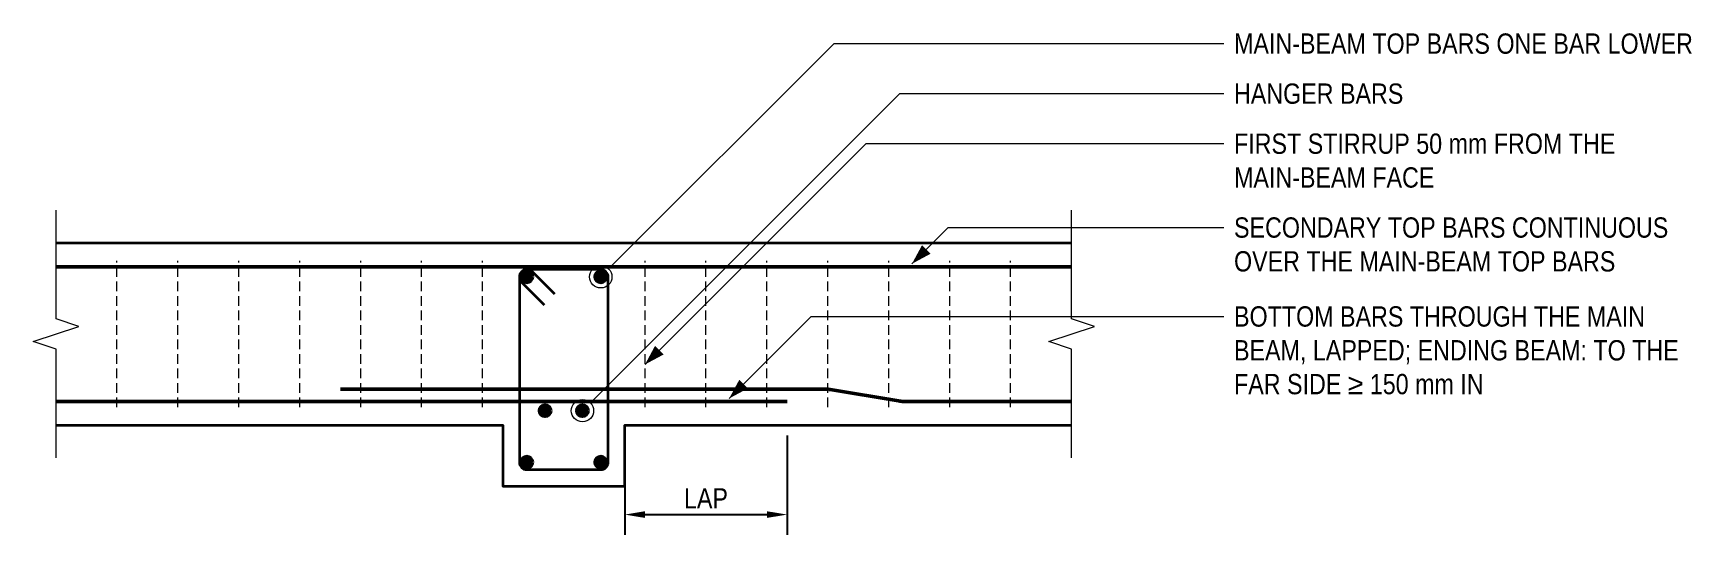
# Model space of a CAD drawing. Header units: millimetres. Extents: x -1156 to 2927, y -48120 to -46883.
import ezdxf

# ---------------------------------------------------------------- set-up
doc = ezdxf.new("R2010")
doc.units = ezdxf.units.MM
doc.header["$LTSCALE"] = 3.75
doc.linetypes.add('HIDDEN', pattern=[9.525, 6.35, -3.175])
for name, color, linetype, lineweight in [('S-ANNO', 3, 'Continuous', 18), ('S-BREAK', 8, 'Continuous', 18), ('S-CONC', 4, 'Continuous', 35), ('S-DIMS', 2, 'Continuous', 18), ('S-REBR', 1, 'Continuous', 50), ('S-REBR-SEC', 30, 'Continuous', 35), ('S-STIR-ELEV', 8, 'HIDDEN', 18), ('S-TEXT', 7, 'Continuous', 18)]:
    doc.layers.add(name, color=color, linetype=linetype, lineweight=lineweight)
doc.styles.add('AN', font='ARIALN_0.TTF')
doc.dimstyles.new('EIT-25', dxfattribs={"dimscale": 25, "dimtxt": 2, "dimasz": 2, "dimexe": 2, "dimexo": 1, "dimgap": 0.6, "dimtad": 1, "dimdec": 0, "dimtxsty": 'AN', "dimcen": 2.5, "dimclrd": 2, "dimclre": 8, "dimclrt": 7, "dimazin": 3, "dimtfac": 1, "dimtmove": 1, "dimatfit": 3, "dimlwd": -1, "dimlwe": -1, "dimarcsym": 0})

msp = doc.modelspace()

# ---------------------------------------------------------------- hatches: boundary and pattern name
at = {"layer": 'S-REBR'}
h = msp.add_hatch(color=256, dxfattribs=at)
h.dxf.hatch_style = 1
edge = h.paths.add_edge_path()
edge.add_arc((59, -47484), 13.8, 0, 360)
h = msp.add_hatch(color=256, dxfattribs=at)
h.dxf.hatch_style = 1
edge = h.paths.add_edge_path()
edge.add_arc((241, -47484), 13.8, 0, 360)
h = msp.add_hatch(color=256, dxfattribs=at)
h.dxf.hatch_style = 1
edge = h.paths.add_edge_path()
edge.add_arc((104, -47814), 13.8, 0, 360)
h = msp.add_hatch(color=256, dxfattribs=at)
h.dxf.hatch_style = 1
edge = h.paths.add_edge_path()
edge.add_arc((196, -47814), 13.8, 0, 360)
h = msp.add_hatch(color=256, dxfattribs=at)
h.dxf.hatch_style = 1
edge = h.paths.add_edge_path()
edge.add_arc((59, -47941), 13.8, 0, 360)
h = msp.add_hatch(color=256, dxfattribs=at)
h.dxf.hatch_style = 1
edge = h.paths.add_edge_path()
edge.add_arc((241, -47941), 13.8, 0, 360)

# ---------------------------------------------------------------- linework, layer by layer
at = {"layer": 'S-ANNO', "flags": 128}
for points in [[(260.4, -47464.6), (815.8, -46909.2), (1700, -46909.2), (1775, -46909.2)], [(215.4, -47794.6), (977.5, -47032.5), (1700, -47032.5), (1775, -47032.5)], [(350, -47700), (894.2, -47155.8), (1700, -47155.8), (1775, -47155.8)], [(1007.2, -47451.8), (1096.5, -47362.5), (1700, -47362.5), (1775, -47362.5)], [(557.2, -47783.8), (759.3, -47581.7), (1700, -47581.7), (1775, -47581.7)]]:
    msp.add_lwpolyline(points, dxfattribs=at)
at = {"layer": 'S-ANNO'}
for centre in [(241, -47484), (196, -47814)]:
    msp.add_circle(centre, 27.5, dxfattribs=at)
for points in [[(1007.2, -47451.8), (1053.2, -47427), (1032, -47405.8)], [(350, -47700), (396, -47675.3), (374.7, -47654)], [(557.2, -47783.8), (603.2, -47759), (582, -47737.8)]]:
    msp.add_solid(points, dxfattribs=at)
at = {"layer": 'S-BREAK', "flags": 128}
for points in [[(-1100, -47930), (-1100, -47662.5), (-1156.2, -47643.8), (-1043.8, -47606.2), (-1100, -47587.5), (-1100, -47320)], [(1400, -47930), (1400, -47662.5), (1343.8, -47643.8), (1456.2, -47606.2), (1400, -47587.5), (1400, -47320)]]:
    msp.add_lwpolyline(points, dxfattribs=at)
at = {"layer": 'S-CONC'}
msp.add_line((-1100, -47400), (1400, -47400), dxfattribs=at)
at = {"layer": 'S-CONC', "flags": 128}
msp.add_lwpolyline([(-1100, -47850), (0, -47850), (0, -48000), (300, -48000), (300, -47850), (1400, -47850)], dxfattribs=at)
at = {"layer": 'S-REBR', "flags": 128}
for points in [[(-1100, -47459), (1400, -47459)], [(-1100, -47791), (700, -47791)]]:
    msp.add_lwpolyline(points, dxfattribs=at)
msp.add_lwpolyline([(-400, -47761), (794.2, -47761, -0.041311), (805.7, -47762), (974.3, -47790, 0.041311), (985.8, -47791), (1400, -47791)], format="xyb", dxfattribs=at)
at = {"layer": 'S-REBR'}
for centre in [(59, -47484), (241, -47484), (104, -47814), (196, -47814), (59, -47941), (241, -47941)]:
    msp.add_circle(centre, 13.8, dxfattribs=at)
at = {"layer": 'S-REBR-SEC', "flags": 128}
msp.add_lwpolyline([(127.8, -47527), (71.9, -47471.1, 0.668179), (40.8, -47484), (40.8, -47941, 0.414214), (59, -47959.2), (241, -47959.2, 0.414214), (259.2, -47941), (259.2, -47484, 0.414214), (241, -47465.8), (59, -47465.8, 0.668179), (46.1, -47496.9), (102, -47552.8)], format="xyb", dxfattribs=at)
at = {"layer": 'S-STIR-ELEV'}
for p, q in [((-950, -47805.5), (-950, -47444.5)), ((-800, -47805.5), (-800, -47444.5)), ((-650, -47805.5), (-650, -47444.5)), ((-500, -47805.5), (-500, -47444.5)), ((-350, -47805.5), (-350, -47444.5)), ((-200, -47805.5), (-200, -47444.5)), ((-50, -47805.5), (-50, -47444.5)), ((350, -47805.5), (350, -47444.5)), ((500, -47805.5), (500, -47444.5)), ((650, -47805.5), (650, -47444.5)), ((800, -47805.5), (800, -47444.5)), ((950, -47805.5), (950, -47444.5)), ((1100, -47805.5), (1100, -47444.5)), ((1250, -47805.5), (1250, -47444.5))]:
    msp.add_line(p, q, dxfattribs=at)

# ---------------------------------------------------------------- texts
at = {"layer": 'S-TEXT', "char_height": 50, "attachment_point": 1, "style": 'AN'}
for s, insert, width in [('MAIN-BEAM TOP BARS ONE BAR LOWER', (1800, -46884.2), 1187.466), ('HANGER BARS', (1800, -47007.5), 446.023), ('FIRST STIRRUP 50 mm FROM THE\\PMAIN-BEAM FACE', (1800, -47130.8), 988.759), ('SECONDARY TOP BARS CONTINUOUS\\POVER THE MAIN-BEAM TOP BARS', (1800, -47337.5), 1124.435), ('BOTTOM BARS THROUGH THE MAIN\\PBEAM, LAPPED; ENDING BEAM: TO THE\\PFAR SIDE ≥ 150 mm IN', (1800, -47556.7), 1151.144)]:
    msp.add_mtext(s, dxfattribs=dict(at, insert=insert, width=width))

# ---------------------------------------------------------------- dimensions: what is measured, and where the dimension line sits
at = {"layer": 'S-DIMS'}
msp.add_linear_dim(base=(300, -48070), p1=(300, -47850), p2=(700, -47850), text='LAP', dimstyle='EIT-25', dxfattribs=at).render()

doc.saveas('drawing.dxf')
